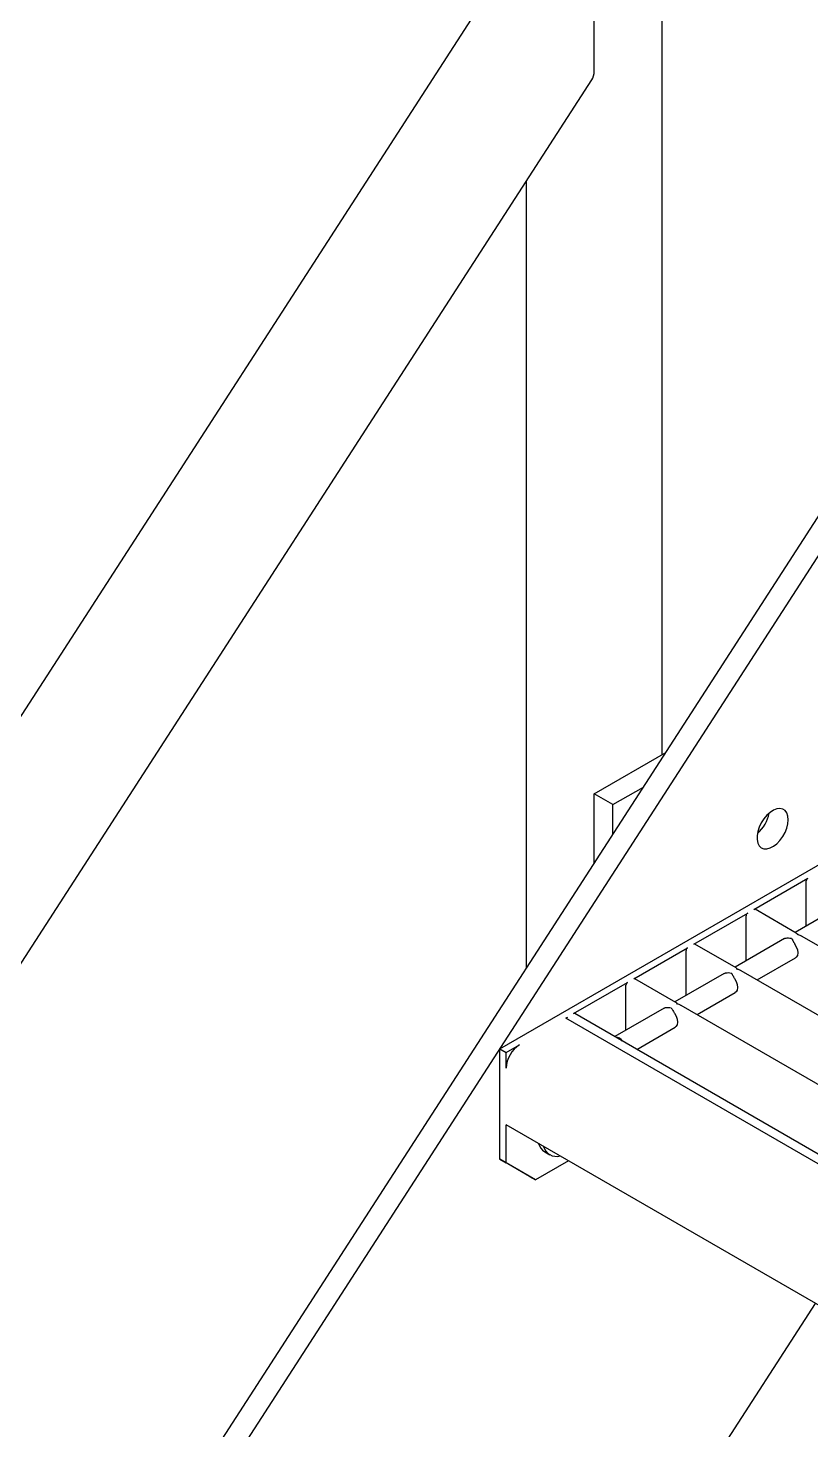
# Model space of a CAD drawing. Header units: millimetres. Extents: x 1293 to 41893, y 1011 to 26911.
# Drawn here: x 5459.7 to 5647.2, y 19576.6 to 19912.1 of the extents above; entities that cross this region are included whole.
import ezdxf

# ---------------------------------------------------------------- set-up
doc = ezdxf.new("R2010")
doc.units = ezdxf.units.MM
doc.header["$LTSCALE"] = 50

msp = doc.modelspace()

# ---------------------------------------------------------------- linework, layer by layer
at = {"color": 7, "linetype": 'Continuous', "lineweight": 25}
for p, q in [((4900.8061688, 18638.3449715), (6218.2297565, 20675.4098706)), ((4905.2962968, 18635.7528758), (6222.7198846, 20672.8177748)), ((5611.5811871, 19738.1910488), (5611.5811871, 20258.3840685)), ((5577.8739139, 19932.8236737), (5069.9059667, 19147.3787456)), ((5595.3040388, 19901.8434123), (5595.3040388, 19920.2539536)), ((5071.0589432, 19089.8487338), (5594.7736514, 19899.6420751)), ((5579.0268904, 19875.2936619), (5579.0268904, 19687.043081)), ((5572.7096201, 19667.7400563), (5704.7942205, 19743.9908731)), ((5595.3040388, 19728.7944511), (5612.4180825, 19738.6741782)), ((5599.7941668, 19726.2023553), (5607.0678259, 19730.4013493)), ((5599.7941668, 19726.2023553), (5595.3040388, 19728.7944511)), ((5595.3040388, 19712.2116053), (5595.3040388, 19728.7944511)), ((5599.7941668, 19719.1544613), (5599.7941668, 19726.2023553)), ((5633.5614619, 19701.1382917), (5646.4614466, 19708.5852944)), ((5646.0872693, 19697.167471), (5646.0872693, 19707.9372002)), ((5619.1647678, 19692.8272571), (5632.0647526, 19700.2742598)), ((5631.6905752, 19688.8564365), (5631.6905752, 19699.6261656)), ((5643.6739428, 19695.479407), (5633.8260237, 19701.1644897)), ((5655.2414256, 19702.452053), (5643.4185413, 19695.6268472)), ((5640.8447315, 19694.1410184), (5629.0218472, 19687.3158126)), ((5640.8447315, 19694.1410184), (5641.0450087, 19694.2259661)), ((5691.5686422, 19667.8303856), (5644.9224634, 19694.7586514)), ((5604.7680738, 19684.5162225), (5617.6680585, 19691.9632252)), ((5617.2938811, 19680.5454019), (5617.2938811, 19691.315131)), ((5629.2772488, 19687.1683724), (5619.4293297, 19692.8534551)), ((5634.313944, 19684.2607502), (5643.4903498, 19689.5581765)), ((5677.1719481, 19659.519351), (5630.5257693, 19686.4476169)), ((5590.3713797, 19676.205188), (5603.2713644, 19683.6521906)), ((5602.8971871, 19672.2343673), (5602.8971871, 19683.0040965)), ((5614.8805547, 19678.8573379), (5605.0326356, 19684.5424205)), ((5626.4480375, 19685.8299838), (5614.6251532, 19679.004778)), ((5626.4480375, 19685.8299838), (5626.6483146, 19685.9149315)), ((5619.9172499, 19675.9497156), (5629.0936558, 19681.2471419)), ((5698.3965054, 19614.0225366), (5590.6359415, 19676.231386)), ((5612.0513434, 19677.5189493), (5600.2284591, 19670.6937434)), ((5612.0513434, 19677.5189493), (5612.2516205, 19677.603897)), ((5662.775254, 19651.2083165), (5616.1290752, 19678.1365823)), ((5588.500493, 19675.1251481), (5588.8746704, 19675.341156)), ((5697.2950382, 19612.319394), (5588.500493, 19675.1251481)), ((5605.5205559, 19667.638681), (5614.6969617, 19672.9361074)), ((5572.7096201, 19667.7400563), (5574.2086865, 19666.8746638)), ((5572.7096201, 19641.3385701), (5572.7096201, 19667.7400563)), ((5574.2086865, 19666.8746638), (5577.4293221, 19668.7338972)), ((5574.2086865, 19663.1555925), (5574.2086865, 19666.8746638)), ((5574.2086865, 19640.4731775), (5574.2086865, 19649.5912166)), ((5681.3855341, 19587.7193394), (5574.2086865, 19649.5912166)), ((5583.4484384, 19643.1229386), (5584.6434488, 19642.4330737)), ((5572.7096201, 19641.3385701), (5574.2086865, 19640.4731775)), ((5579.7806879, 19637.2552025), (5572.7096201, 19641.3385701)), ((5581.2797543, 19636.3898099), (5574.2086865, 19640.4731775)), ((5589.1782128, 19640.949493), (5581.2797543, 19636.3898099)), ((5579.7806879, 19637.2552025), (5581.2797543, 19636.3898099)), ((5648.2296744, 19606.8598098), (5619.525924, 19562.4766646))]:
    msp.add_line(p, q, dxfattribs=at)
at = {"color": 7, "linetype": 'Continuous', "lineweight": 25, "flags": 128}
for points in [[(5641.778632, 19722.6098811), (5641.6911514, 19723.4882372), (5641.4328001, 19724.2245194), (5641.0156584, 19724.7843), (5640.4592313, 19725.1414042), (5639.7895368, 19725.2791344), (5639.037889, 19725.1910502), (5638.2394341, 19724.8812705), (5637.431507, 19724.3642803), (5636.6518855, 19723.6642534), (5635.9370238, 19722.8139222), (5635.320348, 19721.8530474), (5634.8306932, 19720.8265584), (5634.4909552, 19719.7824526), (5634.3170196, 19718.7695513), (5634.3170196, 19717.8352167), (5634.4909552, 19717.0231371), (5634.8306932, 19716.3712845), (5635.320348, 19715.9101388), (5635.9370238, 19715.6612627), (5636.6518855, 19715.6362933), (5637.431507, 19715.8363983), (5638.2394341, 19716.2522208), (5639.037889, 19716.8643175), (5639.7895368, 19717.6440675), (5640.4592313, 19718.5550104), (5641.0156584, 19719.5545517), (5641.4328001, 19720.5959539), (5641.6911514, 19721.6305221), (5641.778632, 19722.6098811)], [(5643.2900727, 19692.9299182), (5643.6955948, 19692.2140092), (5643.9533274, 19691.4628552), (5644.0383432, 19690.7491059), (5643.9424196, 19690.1417934), (5643.6748343, 19689.6996554), (5643.4903498, 19689.5581765)], [(5628.8933786, 19684.6188837), (5629.2989007, 19683.9029746), (5629.5566333, 19683.1518206), (5629.6416491, 19682.4380714), (5629.5457256, 19681.8307588), (5629.2781403, 19681.3886208), (5629.0936558, 19681.2471419)], [(5614.4966846, 19676.3078491), (5614.9022067, 19675.5919401), (5615.1599392, 19674.8407861), (5615.244955, 19674.1270368), (5615.1490315, 19673.5197243), (5614.8814462, 19673.0775862), (5614.6969617, 19672.9361074)]]:
    msp.add_lwpolyline(points, dxfattribs=at)
at = {"color": 7, "linetype": 'Continuous', "lineweight": 25}
for centre, radius, start, end in [((5628.8203315, 19725.7703891), 8.5230265, 310.81882441, 349.186552118), ((5628.8276324, 19725.7661744), 8.515065, 310.800187973, 349.20518856), ((5646.8996545, 19707.9002322), 0.8132259, 122.60547834, 177.394521515), ((5632.5029604, 19699.5891976), 0.8132259, 122.60547834, 177.394521515), ((5633.7164654, 19700.9219253), 0.2661588, 65.692880956, 125.617577475), ((5618.1062663, 19691.278163), 0.8132259, 122.60547834, 177.394521514), ((5619.3197714, 19692.6108907), 0.2661588, 65.692880954, 125.617577476), ((5603.7095723, 19682.9671284), 0.8132259, 122.60547834, 177.394521514), ((5604.9230773, 19684.2998562), 0.2661588, 65.692880955, 125.617577476), ((5590.5263832, 19675.9888216), 0.2661588, 65.692880954, 125.617577476), ((5589.2786894, 19674.6934497), 0.7633838, 121.954628523, 151.143200171), ((5600.1216252, 19668.2128661), 2.4244652, 35.264662608, 84.740713925), ((5581.2010841, 19662.8373996), 6.9996336, 122.60547834, 177.394521514), ((5585.2374288, 19646.0139487), 3.3998528, 195.28401871, 238.20445507), ((5586.2747882, 19645.2589426), 3.2287492, 194.940714641, 285.064661891)]:
    msp.add_arc(centre, radius, start, end, dxfattribs=at)
msp.add_ellipse((5592.4303568, 19903.5023535), major_axis=(-1.4725211, 4.5700254), ratio=0.5399833694, start_param=3.557073085, end_param=4.1743929021, dxfattribs=at)
for points, knots in [([(5641.0450087, 19694.2259661), (5641.1094237, 19694.2421242), (5641.320674, 19694.2951148), (5641.8367678, 19694.3321387), (5642.2967931, 19694.2798536), (5642.5391024, 19694.2266111), (5642.541718, 19694.2260363)], [0, 0, 0, 0, 0.1723614537, 0.5652622383, 0.9953071929, 1, 1, 1, 1]), ([(5642.541718, 19694.2260363), (5642.5427171, 19694.2245244), (5642.6677742, 19694.0352678), (5642.8539165, 19693.6833523), (5643.1129278, 19693.1995606), (5643.2461976, 19692.9967031), (5643.2900727, 19692.9299182)], [0, 0, 0, 0, 0.0046971273, 0.5879730072, 0.8643521995, 1, 1, 1, 1]), ([(5644.0384274, 19695.0900683), (5644.0374285, 19695.091577), (5643.9211952, 19695.267151), (5643.7951844, 19695.3679727), (5643.6702564, 19695.4679281)], [0, 0, 0, 0, 0.0085933525, 1, 1, 1, 1]), ([(5644.9108324, 19694.7419073), (5644.8598162, 19694.7780499), (5644.6006005, 19694.9616919), (5644.2833021, 19695.0358), (5644.0410425, 19695.0894887), (5644.0384274, 19695.0900683)], [0, 0, 0, 0, 0.19510005641, 0.99131145138, 1, 1, 1, 1]), ([(5629.6417333, 19686.7790337), (5629.6407345, 19686.7805425), (5629.5245012, 19686.9561164), (5629.3984903, 19687.0569382), (5629.2735623, 19687.1568935)], [0, 0, 0, 0, 0.0085933525, 1, 1, 1, 1]), ([(5630.5141383, 19686.4308727), (5630.4631221, 19686.4670153), (5630.2039064, 19686.6506573), (5629.886608, 19686.7247655), (5629.6443484, 19686.7784541), (5629.6417333, 19686.7790337)], [0, 0, 0, 0, 0.1951000564, 0.9913114514, 1, 1, 1, 1]), ([(5626.6483146, 19685.9149315), (5626.7127297, 19685.9310896), (5626.92398, 19685.9840803), (5627.4400738, 19686.0211041), (5627.900099, 19685.9688191), (5628.1424083, 19685.9155765), (5628.145024, 19685.9150018)], [0, 0, 0, 0, 0.1723614537, 0.5652622383, 0.9953071929, 1, 1, 1, 1]), ([(5628.145024, 19685.9150018), (5628.146023, 19685.9134899), (5628.2710801, 19685.7242332), (5628.4572225, 19685.3723177), (5628.7162338, 19684.888526), (5628.8495035, 19684.6856685), (5628.8933786, 19684.6188837)], [0, 0, 0, 0, 0.00469712726, 0.5879730072, 0.8643521995, 1, 1, 1, 1]), ([(5612.2516205, 19677.603897), (5612.3160356, 19677.620055), (5612.5272859, 19677.6730457), (5613.0433797, 19677.7100695), (5613.503405, 19677.6577845), (5613.7457143, 19677.6045419), (5613.7483299, 19677.6039672)], [0, 0, 0, 0, 0.1723614537, 0.5652622383, 0.9953071929, 1, 1, 1, 1]), ([(5613.7483299, 19677.6039672), (5613.7493289, 19677.6024553), (5613.8743861, 19677.4131986), (5614.0605284, 19677.0612831), (5614.3195397, 19676.5774914), (5614.4528094, 19676.374634), (5614.4966846, 19676.3078491)], [0, 0, 0, 0, 0.00469712726, 0.5879730072, 0.8643521995, 1, 1, 1, 1]), ([(5615.2450393, 19678.4679991), (5615.2440404, 19678.4695079), (5615.1278071, 19678.6450818), (5615.0017962, 19678.7459036), (5614.8768682, 19678.845859)], [0, 0, 0, 0, 0.0085933525, 1, 1, 1, 1]), ([(5616.1174443, 19678.1198382), (5616.066428, 19678.1559807), (5615.8072124, 19678.3396227), (5615.489914, 19678.4137309), (5615.2476543, 19678.4674196), (5615.2450393, 19678.4679991)], [0, 0, 0, 0, 0.19510005641, 0.99131145138, 1, 1, 1, 1])]:
    msp.add_open_spline(points, degree=3, knots=knots, dxfattribs=at)

doc.saveas('drawing.dxf')
